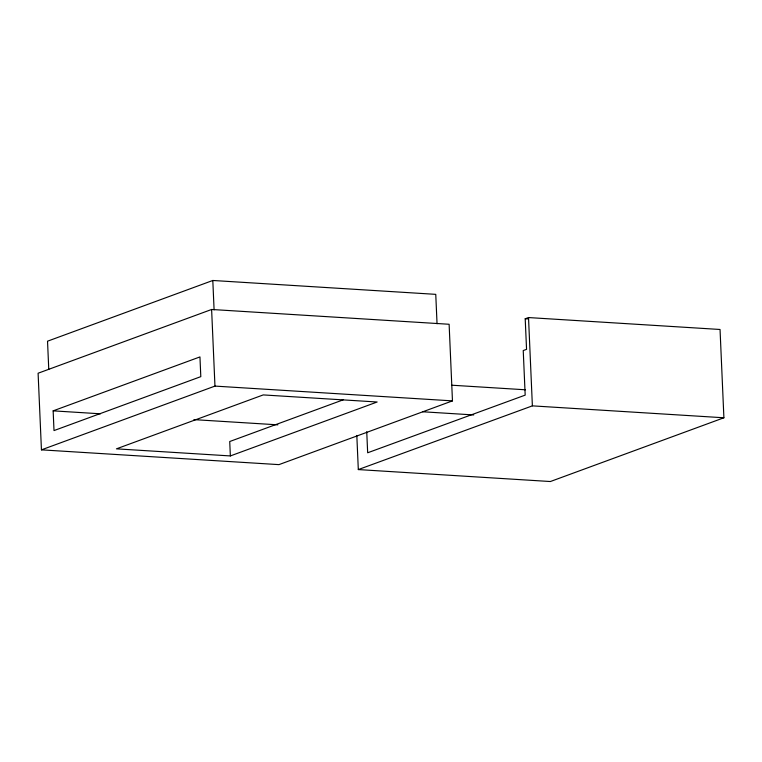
<?xml version="1.0" encoding="UTF-8"?>
<svg xmlns="http://www.w3.org/2000/svg" width="762" height="762" viewBox="0 0 762 762"><rect width="100%" height="100%" fill="white"/><g stroke="black" fill="none" stroke-linecap="round" stroke-linejoin="round"><path stroke-width="1.14" d="M437.045 323.755L435.759 294.351L212.808 280.473L47.53 341.195L48.768 369.418M211.617 309.477L38.1 373.228L41.443 449.847L278.949 464.63L452.466 400.879L449.123 324.269L211.617 309.477L214.96 386.096L41.443 449.847M53.149 410.851L199.949 356.921L200.806 376.647L54.007 430.578L53.149 410.851L100.47 413.804M343.157 399.84L229.724 441.522L230.353 455.933L116.434 448.847L263.233 394.916L377.152 402.003L230.353 455.933M366.741 431.673L367.665 452.78L525.18 395.126L523.237 350.558L526.552 349.348L525.208 318.773L528.523 317.563L720.042 329.479L723.9 417.776L550.383 481.527L358.311 469.573L356.816 435.426M358.311 469.573L532.381 405.86L723.9 417.776M525.208 318.773L527.58 318.916M451.942 385.22L525.485 389.792M214.96 386.096L452.466 400.879M422.681 411.766L473.716 414.947M193.929 419.624L277.844 424.844M528.523 317.563L532.381 405.86M212.808 280.473L214.093 309.877"/></g></svg>
